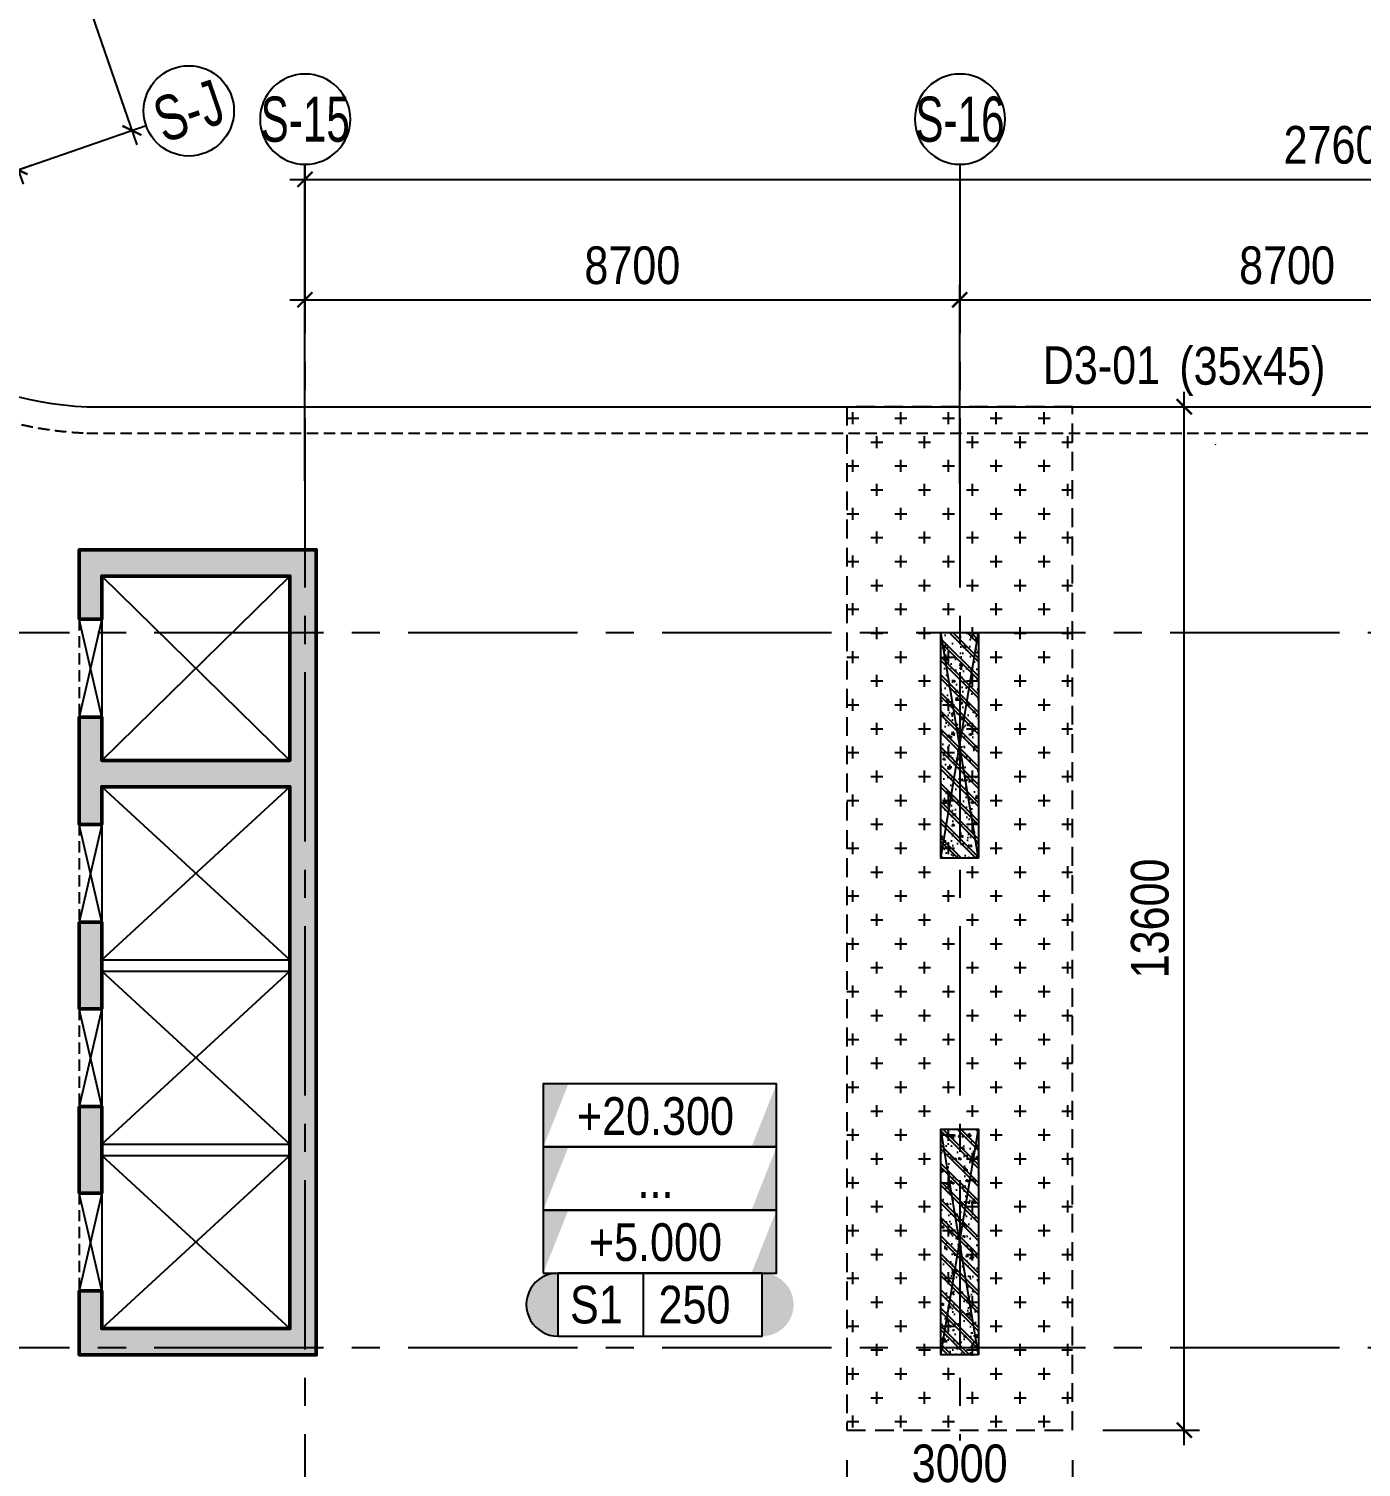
# Model space of a CAD drawing. Header units: millimetres. Extents: x -80883 to 1826631, y -376836 to 309394.
# Drawn here: x 1369016 to 1386722, y -326919 to -307804 of the extents above; entities that cross this region are included whole.
import ezdxf
from ezdxf.enums import TextEntityAlignment as Align

# ---------------------------------------------------------------- set-up
doc = ezdxf.new("R2010")
doc.units = ezdxf.units.MM
doc.header["$LTSCALE"] = 100
doc.header["$PDMODE"] = 32
doc.header["$PDSIZE"] = 2.5
for name, pattern in [('CENTER2', [1.125, 0.75, -0.125, 0.125, -0.125]), ('DASHED', [4.5, 3, -1.5]), ('HIDDEN', [0.375, 0.25, -0.125])]:
    doc.linetypes.add(name, pattern=pattern)
for name, color, linetype in [('0-khuat', 3, 'HIDDEN'), ('A-GLAZ', 135, 'Continuous'), ('ccu11-Khuat', 9, 'DASHED'), ('ccu11-Thay', 7, 'Continuous'), ('ccu12-Chidan', 9, 'Continuous'), ('ccu12-Hatch', 250, 'Continuous'), ('ccu12-Text', 31, 'Continuous'), ('ccu12-Truc', 13, 'CENTER2'), ('KC2-DIM', 251, 'Continuous'), ('KT-Dim', 8, 'Continuous'), ('KT-Hatch', 251, 'Continuous'), ('Xref_ST_MBDV Cot vach 30.7.2022|Xref_ST_MBDV Cot vach 30.7.2022|Xref_ST_MBDV Cot vach 30.7.2022|Xref_ST_MBDV Cot vach 30.7.2022|A-GRID-SYM', 50, 'Continuous'), ('Xref_ST_MBDV Cot vach 30.7.2022|Xref_ST_MBDV Cot vach 30.7.2022|Xref_ST_MBDV Cot vach 30.7.2022|Xref_ST_MBDV Cot vach 30.7.2022|KC-Betong', 6, 'Continuous')]:
    doc.layers.add(name, color=color, linetype=linetype)
for name, color, linetype, lineweight in [('ccu12-Tencaukien', 9, 'Continuous', 15), ('KC-Tencaukien', 9, 'Continuous', 15), ('ST_MBDV Cot vach 220805$0$Xref_ST_MBDV Cot vach 30.7.2022$0$KT-Net cot vach', 6, 'Continuous', 50)]:
    doc.layers.add(name, color=color, linetype=linetype, lineweight=lineweight)
doc.styles.add('Arial Narrow', font='ARIALN.TTF')
doc.styles.add('HBA-Text', font='GOTHIC.TTF')
doc.dimstyles.new('ccu12-200', dxfattribs={"dimscale": 200, "dimtxt": 2.5, "dimasz": 1, "dimexe": 1, "dimexo": 2, "dimgap": 1, "dimtad": 1, "dimdec": 0, "dimrnd": 5, "dimdsep": 46, "dimtxsty": 'Arial Narrow', "dimblk": 'ARCHTICK', "dimcen": -1, "dimdle": 1, "dimclrd": 256, "dimclre": 256, "dimclrt": 3, "dimadec": 0, "dimazin": 2, "dimtfac": 0.1, "dimtdec": 0, "dimtmove": 0, "dimatfit": 1, "dimldrblk": 'ARCHTICK', "dimfxl": 1, "dimtvp": 0.8333333333333334, "dimtolj": 1, "dimtzin": 12, "dimarcsym": 0})

# ---------------------------------------------------------------- blocks, each defined once
blk = doc.blocks.new('_ARCHTICK')
at = {"color": 0, "linetype": 'ByBlock', "const_width": 0.15}
blk.add_lwpolyline([(-0.5, -0.5), (0.5, 0.5)], dxfattribs=at)
blk = doc.blocks.new('*D1000')
at = {"layer": 'Defpoints', "color": 0, "transparency": 16777216}
for p in [(373325.7696821648, -61952.19573245836, 0.0007356123916695267), (377787.2921651835, -66547.80520600891), (375217.9121880565, -67434.87730544893, 0.0007666026713804702)]:
    blk.add_point(p, dxfattribs=at)
at = {"layer": 'KT-Dim', "lineweight": -2, "transparency": 16777216}
for p, q in [((375829.2195774401, -60876.30172406518), (377852.5612514374, -66736.8553220616)), ((373703.8699142704, -61821.65755995034), (376083.5387797469, -61000.08275386399)), ((375596.012420162, -67304.33913294092), (377976.3422812363, -66482.53611975488))]:
    blk.add_line(p, q, dxfattribs=at)
at = {"layer": 'KT-Dim', "lineweight": -2, "transparency": 16777216, "xscale": 200, "yscale": 200, "zscale": 200}
for p, rotation in [((375894.4886636941, -61065.35184011795), 109.0471074728855), ((377787.2921651835, -66547.80520600884), 289.0471074728856)]:
    blk.add_blockref('_ARCHTICK', p, dxfattribs=dict(at, rotation=rotation))
at = {"layer": 'KT-Dim', "color": 3, "transparency": 16777216, "insert": (377271.2502369471, -63657.99785587307), "char_height": 500, "attachment_point": 5, "rotation": 289.04710747288556, "style": 'Arial Narrow'}
blk.add_mtext('\\A1;5800', dxfattribs=at)
blk = doc.blocks.new('GRID-SYM-flat-91')
at = {"layer": 'Xref_ST_MBDV Cot vach 30.7.2022|Xref_ST_MBDV Cot vach 30.7.2022|Xref_ST_MBDV Cot vach 30.7.2022|Xref_ST_MBDV Cot vach 30.7.2022|A-GRID-SYM'}
blk.add_circle((4.8934190270717e-20, 8.188053953086348e-18, 2.739336506401461e-07), 900.0000000000003, dxfattribs=at)
at = {"layer": 'Xref_ST_MBDV Cot vach 30.7.2022|Xref_ST_MBDV Cot vach 30.7.2022|Xref_ST_MBDV Cot vach 30.7.2022|Xref_ST_MBDV Cot vach 30.7.2022|A-GRID-SYM', "style": 'HBA-Text'}
blk.add_attdef('GRID', text='', height=900.0000000000003, rotation=19.04713795291325, dxfattribs=at).set_placement((4.8934190270717e-20, 8.188053953086348e-18, 2.739336506401461e-07), align=Align.MIDDLE_CENTER)
blk = doc.blocks.new('*D976')
at = {"layer": 'Defpoints', "color": 0, "transparency": 16777216}
for p in [(366646.887502437, -37704.25700299309, 0.0008513056641429317), (379299.6929281668, -66025.65167231504), (376730.3129510398, -66912.72377175502, 0.0007666026713804702)]:
    blk.add_point(p, dxfattribs=at)
at = {"layer": 'KT-Dim', "lineweight": -2, "transparency": 16777216}
for p, q in [((369150.3500194299, -36628.35863698309), (379364.9620144208, -66214.70178836773)), ((367024.9877345426, -37573.71883048506), (369404.6692217366, -36752.13966678189)), ((377108.4131831453, -66782.185599247), (379488.7430442196, -65960.38258606098))]:
    blk.add_line(p, q, dxfattribs=at)
at = {"layer": 'KT-Dim', "lineweight": -2, "transparency": 16777216, "xscale": 200, "yscale": 200, "zscale": 200}
for p, rotation in [((369215.6191056838, -36817.40875303585), 109.0471074728855), ((379299.6929281668, -66025.65167231494), 289.0471074728856)]:
    blk.add_blockref('_ARCHTICK', p, dxfattribs=dict(at, rotation=rotation))
at = {"layer": 'KT-Dim', "color": 3, "transparency": 16777216, "insert": (374688.0158394335, -51272.94954548507), "char_height": 500, "attachment_point": 5, "rotation": 289.04710747288556, "style": 'Arial Narrow'}
blk.add_mtext('\\A1;30900', dxfattribs=at)
blk = doc.blocks.new('*D978')
at = {"layer": 'Defpoints', "color": 0, "transparency": 16777216}
for p in [(390299.3874795342, -68274.78057617624), (381599.3874795342, -71082.38548119343, -7.594823728268585e-05), (390299.3874795342, -71117.965626513, -7.594823728268585e-05)]:
    blk.add_point(p, dxfattribs=at)
at = {"layer": 'KT-Dim', "lineweight": -2, "transparency": 16777216}
for p, q in [((381599.3874795342, -70682.38548119343), (381599.3874795342, -68074.78057617624)), ((390299.3874795342, -70717.965626513), (390299.3874795342, -68074.78057617624)), ((381399.3874795342, -68274.78057617624), (390499.3874795342, -68274.78057617624))]:
    blk.add_line(p, q, dxfattribs=at)
at = {"layer": 'KT-Dim', "lineweight": -2, "transparency": 16777216, "xscale": 200, "yscale": 200, "zscale": 200, "rotation": 180}
blk.add_blockref('_ARCHTICK', (381599.3874795342, -68274.78057617624), dxfattribs=at)
at = {"layer": 'KT-Dim', "lineweight": -2, "transparency": 16777216, "xscale": 200, "yscale": 200, "zscale": 200}
blk.add_blockref('_ARCHTICK', (390299.3874795342, -68274.78057617624), dxfattribs=at)
at = {"layer": 'KT-Dim', "color": 3, "transparency": 16777216, "insert": (385949.3874795342, -67819.4940823154), "char_height": 500, "attachment_point": 5, "style": 'Arial Narrow'}
blk.add_mtext('\\A1;8700', dxfattribs=at)
blk = doc.blocks.new('*D979')
at = {"layer": 'Defpoints', "color": 0, "transparency": 16777216}
for p in [(398999.3874795342, -68274.78057617624), (398999.3874795342, -70975.64417300106, -7.594823728268585e-05), (390299.3874795342, -71117.965626513, -7.594823728268585e-05)]:
    blk.add_point(p, dxfattribs=at)
at = {"layer": 'KT-Dim', "lineweight": -2, "transparency": 16777216}
for p, q in [((390299.3874795342, -70717.965626513), (390299.3874795342, -68074.78057617624)), ((398999.3874795342, -70575.64417300106), (398999.3874795342, -68074.78057617624)), ((390099.3874795342, -68274.78057617624), (399199.3874795342, -68274.78057617624))]:
    blk.add_line(p, q, dxfattribs=at)
at = {"layer": 'KT-Dim', "lineweight": -2, "transparency": 16777216, "xscale": 200, "yscale": 200, "zscale": 200, "rotation": 180}
blk.add_blockref('_ARCHTICK', (390299.3874795342, -68274.78057617624), dxfattribs=at)
at = {"layer": 'KT-Dim', "lineweight": -2, "transparency": 16777216, "xscale": 200, "yscale": 200, "zscale": 200}
blk.add_blockref('_ARCHTICK', (398999.3874795342, -68274.78057617624), dxfattribs=at)
at = {"layer": 'KT-Dim', "color": 3, "transparency": 16777216, "insert": (394649.3874795342, -67819.4940823154), "char_height": 500, "attachment_point": 5, "style": 'Arial Narrow'}
blk.add_mtext('\\A1;8700', dxfattribs=at)
blk = doc.blocks.new('*D982')
at = {"layer": 'Defpoints', "color": 0, "transparency": 16777216}
for p in [(409199.3874795342, -66674.78057617624), (381599.3874795342, -70845.41449127195), (409199.3874795342, -70845.41449127195)]:
    blk.add_point(p, dxfattribs=at)
at = {"layer": 'KT-Dim', "lineweight": -2, "transparency": 16777216}
for p, q in [((381599.3874795342, -70445.41449127195), (381599.3874795342, -66474.78057617624)), ((409199.3874795342, -70445.41449127195), (409199.3874795342, -66474.78057617624)), ((381399.3874795342, -66674.78057617624), (409399.3874795342, -66674.78057617624))]:
    blk.add_line(p, q, dxfattribs=at)
at = {"layer": 'KT-Dim', "lineweight": -2, "transparency": 16777216, "xscale": 200, "yscale": 200, "zscale": 200, "rotation": 180}
blk.add_blockref('_ARCHTICK', (381599.3874795342, -66674.78057617624), dxfattribs=at)
at = {"layer": 'KT-Dim', "lineweight": -2, "transparency": 16777216, "xscale": 200, "yscale": 200, "zscale": 200}
blk.add_blockref('_ARCHTICK', (409199.3874795342, -66674.78057617624), dxfattribs=at)
at = {"layer": 'KT-Dim', "color": 3, "transparency": 16777216, "insert": (395399.3874795342, -66219.4940823154), "char_height": 500, "attachment_point": 5, "style": 'Arial Narrow'}
blk.add_mtext('\\A1;27600', dxfattribs=at)
blk = doc.blocks.new('GRID-SYM-flat-73')
at = {"layer": 'Xref_ST_MBDV Cot vach 30.7.2022|Xref_ST_MBDV Cot vach 30.7.2022|Xref_ST_MBDV Cot vach 30.7.2022|Xref_ST_MBDV Cot vach 30.7.2022|A-GRID-SYM'}
blk.add_circle((-7.267935535991315e-20, -1.216128191088018e-17, -4.068591107726854e-07), 900.0000000000003, dxfattribs=at)
at = {"layer": 'Xref_ST_MBDV Cot vach 30.7.2022|Xref_ST_MBDV Cot vach 30.7.2022|Xref_ST_MBDV Cot vach 30.7.2022|Xref_ST_MBDV Cot vach 30.7.2022|A-GRID-SYM', "style": 'HBA-Text'}
blk.add_attdef('GRID', text='', height=900.0000000000003, rotation=359.6302510781834, dxfattribs=at).set_placement((-7.267935535991315e-20, -1.216128191088018e-17, -4.068591107726854e-07), align=Align.MIDDLE_CENTER)
blk = doc.blocks.new('LOI-B2-T1-PN')
at = {"layer": 'KT-Hatch'}
h = blk.add_hatch(dxfattribs=at)
h.set_pattern_fill('BTCT', color=256, scale=30)
h.set_pattern_definition([(49.99999999999999, (106559.8543703833, -42147.03074568097), (215.178054780226, -18.82564049477853), [22.5, -247.5]), (355, (106559.8543703833, -42147.03074568097), (-41.6254000839, 225.6576401100035), [18, -198]), (100.4514, (106577.7858743833, -42148.59954768099), (173.5528145142065, 206.8318626182861), [19.122057, -210.3426336]), (46.18420000000001, (106559.8543703833, -42087.03074568097), (320.1723145876933, -49.65570429870542), [33.75, -371.25]), (96.6356, (106586.5353938832, -42091.16873778094), (280.398811664611, 292.2353612701325), [28.6830864, -315.5139]), (351.1842, (106559.8543703833, -42087.03074568097), (280.3985835400882, 292.2355802775974), [27, -297]), (21, (106589.8543703833, -42102.03074568097), (179.0721156355385, -120.7856671996016), [22.5, -247.5]), (326.0000000000001, (106589.8543703833, -42102.03074568097), (72.99459957647451, 217.5450135140559), [18, -198]), (71.4514, (106604.7770402834, -42112.09622748097), (252.066788574447, 96.75914901298572), [19.122057, -210.3426336]), (37.50000000000001, (106559.8543703833, -42147.03074568097), (3.647956595187201, 99.86815614939344), [0, -195.6, 0, -201, 0, -198.75]), (7.499999999999999, (106559.8543703833, -42147.03074568097), (78.92086123264458, 118.3235135647081), [0, -114.6, 0, -191.1, 0, -75.75]), (327.5, (106492.9543703834, -42147.03074568097), (160.1467308517227, -6.766461520313927), [0, -75, 0, -234, 0, -310.5]), (317.5, (106462.9543703834, -42147.03074568097), (174.9558508027159, 30.03149469969532), [0, -97.5, 0, -155.4, 0, -220.5]), (45, (106559.8543703833, -42147.03074568097), (-79.5495128834866, 79.5495128834866), []), (45, (106612.8873788833, -42147.03074568097), (-79.5495128834866, 79.5495128834866), [])])
h.paths.add_polyline_path([(69636.8044904063, -22526.61616688792), (69936.80449040676, -22526.61616688792), (69936.80449040676, -21376.61616688804), (69636.8044904063, -21376.61616688804)], flags=17)
h.paths.add_polyline_path([(69936.80449040583, -18926.61616688804), (69636.80449040537, -18926.61616688804), (69636.80449040537, -20076.61616688792), (69936.80449040583, -20076.61616688792)], flags=17)
h.paths.add_polyline_path([(69636.8044904049, -17626.6161668881), (69936.8044904049, -17626.61616688792), (69936.8044904049, -17126.61616688786), (72436.80449040863, -17126.61616688699), (72436.80449041096, -24326.61616688705), (69936.80449040723, -24326.61616688786), (69936.80449040723, -23826.61616688798), (69636.80449040723, -23826.61616688804), (69636.8044904077, -24676.61616688804), (72786.80449041142, -24676.61616688699), (72786.8044904077, -13976.61616688693), (69636.80449040397, -13976.61616688804), (69636.80449040397, -14901.61616688716), (69936.80449040397, -14901.61616688705), (69936.80449040397, -14326.6161668881), (72436.8044904077, -14326.61616688705), (72436.80449040863, -16776.61616688705), (69936.8044904049, -16776.61616688792), (69936.80449040444, -16201.61616688705), (69636.80449040397, -16201.61616688722)])
h.paths.add_polyline_path([(66336.80449040723, -24326.6161668892), (63836.80449040723, -24326.61616689002), (63836.8044904049, -17126.61616689002), (66336.8044904049, -17126.6161668892), (66336.8044904049, -17626.6161668881), (66636.8044904049, -17626.61616688798), (66636.8044904049, -16776.61616688909), (63486.8044904049, -16776.61616689019), (63486.80449040723, -24676.61616689013), (66636.8044904077, -24676.61616688909), (66636.80449040723, -23826.61616688792), (66336.80449040723, -23826.61616688804)])
h.paths.add_polyline_path([(66336.8044904063, -22526.61616688786), (66636.80449040676, -22526.61616688786), (66636.80449040676, -21376.61616688798), (66336.8044904063, -21376.61616688798)], flags=17)
h.paths.add_polyline_path([(66336.8044904049, -20076.61616688792), (66636.80449040583, -20076.61616688792), (66636.80449040583, -18926.61616688792), (66336.8044904049, -18926.61616688792)], flags=17)
at = {"ltscale": 0.5}
for points in [[(69936.80449041002, -19426.61616688786), (72436.8044904091, -19426.61616688705)], [(69936.80449040933, -19576.61616688786), (72436.80449040863, -19576.61616688699)], [(69936.80449041072, -21876.61616688786), (72436.80449041002, -21876.61616688705)], [(69936.80449041002, -22026.61616688786), (72436.80449040956, -22026.61616688699)]]:
    blk.add_lwpolyline(points, dxfattribs=at)
at = {"layer": 'ccu11-Khuat', "color": 6, "ltscale": 0.5}
for points in [[(69636.80449040444, -14901.61616688524), (69636.80449040444, -16201.61616688519)], [(69636.8044904077, -17626.61616688606), (69636.8044904077, -18926.616166886)], [(69636.8044904077, -20076.61616688606), (69636.8044904077, -21376.616166886)], [(69636.8044904077, -22526.6161668878), (69636.8044904077, -23826.61616688775)]]:
    blk.add_lwpolyline(points, dxfattribs=at)
at = {"layer": 'ccu11-Thay', "color": 6, "ltscale": 0.5}
for points in [[(69936.80449040444, -14901.61616688536), (69936.80449040444, -16201.61616688519)], [(69936.8044904077, -17626.61616688618), (69936.8044904077, -18926.616166886)], [(69936.8044904077, -20076.61616688618), (69936.8044904077, -21376.616166886)], [(69936.8044904077, -22526.61616688792), (69936.8044904077, -23826.61616688775)]]:
    blk.add_lwpolyline(points, dxfattribs=at)
at = {"layer": 'KC2-DIM', "color": 252, "ltscale": 0.5}
for points in [[(69936.80449040397, -14326.6161668881), (72436.80449040863, -16776.61616688705)], [(69936.8044904049, -16776.61616688792), (72436.8044904077, -14326.61616688705)], [(69936.8044904049, -17126.61616688786), (72436.8044904091, -19426.61616688705)], [(69936.80449041002, -19426.61616688786), (72436.80449040863, -17126.61616688699)], [(69936.8044904049, -19576.61616688786), (72436.8044904091, -21876.61616688705)], [(69936.80449041002, -21876.61616688786), (72436.80449040863, -19576.61616688699)], [(69936.80449040583, -22026.61616688786), (72436.80449041002, -24326.61616688705)], [(69936.80449041096, -24326.61616688786), (72436.80449040956, -22026.61616688699)]]:
    blk.add_lwpolyline(points, dxfattribs=at)
at = {"layer": 'KC2-DIM', "ltscale": 0.5}
for points in [[(69936.80449040444, -14901.61616688536), (69636.80449040444, -16201.61616688519)], [(69936.80449040444, -16201.61616688519), (69636.80449040444, -14901.61616688524)], [(69936.8044904077, -17626.61616688618), (69636.8044904077, -18926.616166886)], [(69936.8044904077, -18926.616166886), (69636.8044904077, -17626.61616688606)], [(69936.8044904077, -20076.61616688618), (69636.8044904077, -21376.616166886)], [(69936.8044904077, -21376.616166886), (69636.8044904077, -20076.61616688606)], [(69936.8044904077, -22526.61616688792), (69636.8044904077, -23826.61616688775)], [(69936.8044904077, -23826.61616688775), (69636.8044904077, -22526.6161668878)]]:
    blk.add_lwpolyline(points, dxfattribs=at)
at = {"layer": 'ST_MBDV Cot vach 220805$0$Xref_ST_MBDV Cot vach 30.7.2022$0$KT-Net cot vach'}
for points in [[(69636.80449040397, -14901.61616688716), (69636.80449040397, -13976.61616688804), (72786.8044904077, -13976.61616688693), (72786.80449041142, -24676.61616688699), (69636.8044904077, -24676.61616688804), (69636.80449040723, -23826.61616688804), (69936.80449040723, -23826.61616688798), (69936.80449040723, -24326.61616688786), (72436.80449041096, -24326.61616688705), (72436.80449040863, -17126.61616688699), (69936.8044904049, -17126.61616688786), (69936.8044904049, -17626.61616688792), (69636.8044904049, -17626.6161668881), (69636.80449040397, -16201.61616688722), (69936.80449040444, -16201.61616688705), (69936.8044904049, -16776.61616688792), (72436.80449040863, -16776.61616688705), (72436.8044904077, -14326.61616688705), (69936.80449040397, -14326.6161668881), (69936.80449040397, -14901.61616688705)], [(69636.80449040537, -18926.61616688804), (69936.80449040583, -18926.61616688804), (69936.80449040583, -20076.61616688792), (69636.80449040537, -20076.61616688792)], [(69636.8044904063, -21376.61616688804), (69936.80449040676, -21376.61616688804), (69936.80449040676, -22526.61616688792), (69636.8044904063, -22526.61616688792)]]:
    blk.add_lwpolyline(points, close=True, dxfattribs=at)
blk = doc.blocks.new('*U340')
h = blk.add_hatch()
h.set_pattern_fill('VATLIEU04', color=250, scale=40, style=0, pattern_type=2)
h.set_pattern_definition([(49.99999999999999, (-449.9999999999709, 3049.999999999995), (286.9040730403014, -25.10085399303804), [30, -330]), (355, (-449.9999999999709, 3049.999999999995), (-55.50053344520001, 300.8768534800047), [24, -264]), (100.4514, (-426.0913279999709, 3047.908263999995), (231.4037526856086, 275.7758168243814), [25.496076, -280.4568448]), (46.18420000000001, (-449.9999999999709, 3129.999999999995), (426.8964194502578, -66.20760573160723), [45, -495]), (96.6356, (-414.4253019999708, 3124.482677199995), (373.8650822194813, 389.6471483601767), [38.2441152, -420.6852]), (351.1842, (-449.9999999999709, 3129.999999999995), (373.8647780534509, 389.6474403701299), [36, -396]), (21, (-409.9999999999709, 3109.999999999995), (238.7628208473847, -161.0475562661355), [30, -330]), (326.0000000000001, (-409.9999999999709, 3109.999999999995), (97.32613276863269, 290.0600180187412), [24, -264]), (71.4514, (-390.1031067999709, 3096.579357599995), (336.089051432596, 129.012198683981), [25.496076, -280.4568448]), (37.50000000000001, (-449.9999999999709, 3049.999999999995), (4.863942126916267, 133.1575415325246), [0, -260.8, 0, -268, 0, -265]), (7.499999999999999, (-449.9999999999709, 3049.999999999995), (105.2278149768594, 157.7646847529441), [0, -152.8, 0, -254.8, 0, -101]), (327.5, (-539.1999999999709, 3049.999999999995), (213.5289744689636, -9.021948693751902), [0, -100, 0, -312, 0, -414]), (317.5, (-579.1999999999709, 3049.999999999995), (233.2744677369545, 40.04199293292709), [0, -130, 0, -207.2, 0, -294]), (45, (-449.9999999999709, 3049.999999999995), (-120.2081528017131, 120.2081528017131), []), (45, (-449.9999999999709, 3098.999999999995), (-120.2081528017131, 120.2081528017131), [])])
h.paths.add_polyline_path([(-475, -474.9999999999998), (25, -475.0000000000047), (25.0000000000291, 2524.999999999995), (-474.9999999999709, 2525)])
at = {"color": 6, "ltscale": 0.25}
blk.add_lwpolyline([(-475, -474.9999999999998), (25, -475.0000000000047), (25.0000000000291, 2524.999999999995), (-474.9999999999709, 2525)], close=True, dxfattribs=at)
at = {"layer": 'Defpoints', "linetype": 'ByBlock', "ltscale": 30}
for p, q in [((25, -475.0000000000047), (-474.9999999999709, 2525)), ((-475, -474.9999999999998), (25.0000000000291, 2524.999999999995))]:
    blk.add_line(p, q, dxfattribs=at)
blk = doc.blocks.new('MBDVCOTVACH-T2-T6-PN')
at = {"layer": 'Xref_ST_MBDV Cot vach 30.7.2022|Xref_ST_MBDV Cot vach 30.7.2022|Xref_ST_MBDV Cot vach 30.7.2022|Xref_ST_MBDV Cot vach 30.7.2022|KC-Betong', "linetype": 'ByBlock', "xscale": -1, "rotation": 359.9999999999985}
for p in [(81111.80448012985, -17601.61616640817, -7.594824095558117e-05), (81111.80448012985, -24201.61616640817, -7.594824095558117e-05)]:
    blk.add_blockref('*U340', p, dxfattribs=at)
blk = doc.blocks.new('*U690')
at = {"layer": 'ccu12-Tencaukien', "color": 8, "ltscale": 10000}
blk.add_line((360.6565736538532, -155.3215232637356), (354.4065714950475, -155.3215232637356), dxfattribs=at)
at = {"layer": 'ccu12-Text', "color": 2, "style": 'Arial Narrow', "width": 0.8}
blk.add_attdef('SH', text='', height=300, dxfattribs=at).set_placement((275.6048113084853, 5.864471777974813), align=Align.BOTTOM_RIGHT)
at = {"layer": 'ccu12-Text', "color": 31, "style": 'Arial Narrow', "width": 0.8}
for tag, p in [('(', (507.5315725744504, -75.41116959831947)), ('KT', (632.605666770517, -75.41116959831947)), (')', (962.8971199221714, -75.41116959831947))]:
    blk.add_attdef(tag, text='', height=250, dxfattribs=at).set_placement(p, align=Align.BOTTOM_LEFT)
blk = doc.blocks.new('ccu11-cmb-flat-8')
at = {"layer": 'ccu12-Chidan', "color": 7}
blk.add_lwpolyline([(0, 0), (1549.76089105694, 0), (1549.76089105694, 418.967561994592), (0, 418.967561994592)], close=True, dxfattribs=at)
at = {"layer": 'ccu12-Chidan'}
for points in [[(0, 0), (166.3698098819586, 418.967561994592), (0, 418.967561994592)], [(1549.76089105694, 418.967561994592), (1383.391081174981, 0), (1549.76089105694, 0)]]:
    blk.add_solid(points, dxfattribs=at)
at = {"layer": 'ccu12-Chidan', "color": 31, "style": 'Arial Narrow', "width": 0.8}
blk.add_attdef('+100.00', text='', height=250, dxfattribs=at).set_placement((745.1558620325814, 205.5562299680314), align=Align.MIDDLE_CENTER)
blk = doc.blocks.new('ccu11-chieudaysan-flat-2')
at = {"layer": 'ccu12-Chidan'}
for points in [[(-568.9677828538697, -2.619344741106033e-10), (-568.9677828538697, 418.9675619945338, 1)], [(787.9355657075066, 418.9675619945338), (787.9355657075066, -2.619344741106033e-10, 1)]]:
    blk.add_hatch(color=8, dxfattribs=at).paths.add_polyline_path(points)
at = {"layer": 'ccu12-Chidan', "color": 7}
blk.add_line((0, 0), (0, 418.9675619945629), dxfattribs=at)
blk.add_lwpolyline([(-568.9677828541026, 0), (787.9355657075066, 0), (787.9355657075066, 418.9675619945629), (-568.9677828541026, 418.9675619945629)], close=True, dxfattribs=at)
blk.add_arc((-568.9677828541026, 209.4837809972232), 209.4837809973396, 90, 270.0000604044855, dxfattribs=at)
at = {"layer": 'ccu12-Chidan', "color": 31, "style": 'Arial Narrow', "width": 0.7}
for tag, p in [('S00', (-488.0154019014444, 209.4837809972232)), ('200', (99.99999999976717, 209.4837809972232))]:
    blk.add_attdef(tag, text='', height=250, dxfattribs=at).set_placement(p, align=Align.MIDDLE_LEFT)
blk = doc.blocks.new('MBKC-T3-PN')
at = {"layer": 'ccu11-Khuat', "ltscale": 0.5, "elevation": -0.0003901197252574179}
blk.add_lwpolyline([(31224.41949791997, 10401.15608117677, -0.1203839840985264), (42572.85465626395, 11719.39024886949), (58379.85115727969, 7611.132730447047, -0.2258253160871416), (60186.44089432061, 5977.409135053749), (65551.80771612958, -9531.095751609828, 0.2919429440186994), (69736.50495830015, -12426.6161779894), (99368.00793614518, -12426.6161779894, -0.2609853684017961), (101894.5837610736, -14307.26193159987), (105248.9736585456, -29866.61846812873, -0.450430548376512), (100589.6931814908, -35326.6158653514), (55455.61416863091, -35326.6158653514, -0.3270381078692864), (50922.90468503162, -31997.94642836676), (46413.0024276413, -18965.37748569861, 0.4276044270060953), (30445.87231722521, -12504.80555859185), (12824.43251889106, -18584.35473983688, -0.1315578741241553), (10225.70651983377, -18473.84767023224), (9061.065310114762, -18020.38528109412, -0.1846755877232493), (7455.469289202709, -16623.04162249499), (2976.957835427951, -9107.263866643538, -0.02202630655650502), (-406.9169527727645, -3413.25466246967, -0.3992423458823245), (1800.966408062493, 257.1217708188342)], format="xyb", close=True, dxfattribs=at)
at = {"layer": 'ccu11-Thay', "elevation": -0.0003901197252574179}
blk.add_lwpolyline([(31106.50862324028, 10730.72166345781, -0.1205795836710196), (42638.87427653908, 12063.859528495), (58473.93031160696, 7948.309303218033, -0.2272385897093211), (60513.964432284, 6101.209794561379), (65878.81921774126, -9405.815059417277, 0.2908633368540378), (69743.13952882006, -12076.6161779894), (99390.07919017388, -12076.6161779894, -0.2655275921417467), (102229.2245215473, -14198.71881677723), (105593.7353260962, -29805.02123810095, -0.4513714951595503), (100592.7770390881, -35676.6158653514), (55455.39553553029, -35676.6158653514, -0.3267809868965265), (50590.57907296135, -32107.86789232772), (46084.8424524439, -19087.33667168533, 0.427810969143063), (30575.2745344413, -12830.40558466513), (12920.16765186726, -18921.57020124164, -0.1330764012900887), (10109.49357222929, -18804.19336872117), (8937.306803341722, -18347.79305564612, -0.183720991931343), (7150.621857264778, -16795.18900673359), (2680.126648878446, -9292.86400619999, -0.02215701127767281), (-737.5723420327995, -3537.213185448665, -0.4024491153328594), (1696.95094252727, 591.477936539799), (31106.50862324028, 10730.72166345781)], format="xyb", dxfattribs=at)
blk = doc.blocks.new('MBKC-N-T3')
at = {"layer": 'ccu12-Hatch', "ltscale": 0.5}
h = blk.add_hatch(dxfattribs=at)
h.set_pattern_fill('CROSS', color=256, scale=50)
h.set_pattern_definition([(0, (-894364.7616369408, 300749.4537652719), (317.5, 317.5), [158.75, -476.25]), (90, (-894285.3866369408, 300670.0787652719), (-317.5, 317.5), [158.75, -476.25])])
h.paths.add_polyline_path([(79836.8046443204, -25676.61666191678), (82836.8046443204, -25676.61666191678), (82836.8046443204, -12076.61538209155), (79836.8046443204, -12076.61538209155)])
at = {"layer": '0-khuat', "ltscale": 10}
blk.add_lwpolyline([(82836.8046443204, -25676.61666191678), (82836.8046443204, -12076.61538209155), (79836.8046443204, -12076.61538209155), (79836.8046443204, -25676.61666191678)], close=True, dxfattribs=at)
blk = doc.blocks.new('*D1164')
at = {"layer": 'Defpoints', "color": 0, "ltscale": 0.5, "transparency": 16777216}
for p in [(1382886.008822391, -312826.0699432614), (1384370.603246879, -312826.0699432614), (1382886.008822391, -326426.0704271888)]:
    blk.add_point(p, dxfattribs=at)
at = {"layer": 'KC2-DIM', "lineweight": -2, "ltscale": 0.5, "transparency": 16777216}
for p, q in [((1384370.603246879, -326626.0704271888), (1384370.603246879, -312626.0699432614)), ((1383286.008822391, -312826.0699432614), (1384570.603246879, -312826.0699432614)), ((1383286.008822391, -326426.0704271888), (1384570.603246879, -326426.0704271888))]:
    blk.add_line(p, q, dxfattribs=at)
at = {"layer": 'KC2-DIM', "lineweight": -2, "ltscale": 0.5, "transparency": 16777216, "xscale": 200, "yscale": 200, "zscale": 200}
for p, rotation in [((1384370.603246879, -312826.0699432614), 90), ((1384370.603246879, -326426.0704271888), 270)]:
    blk.add_blockref('_ARCHTICK', p, dxfattribs=dict(at, rotation=rotation))
at = {"layer": 'KC2-DIM', "color": 3, "ltscale": 0.5, "transparency": 16777216, "insert": (1383915.316753018, -319626.0701852254), "char_height": 500, "attachment_point": 5, "rotation": 90, "style": 'Arial Narrow', "bg_fill": 3, "box_fill_scale": 1.1, "bg_fill_color": 256, "bg_fill_true_color": 13158600, "bg_fill_transparency": 0}
blk.add_mtext('\\A1;13600', dxfattribs=at)
blk = doc.blocks.new('*D1165')
at = {"layer": 'Defpoints', "color": 0, "ltscale": 0.5, "transparency": 16777216}
for p in [(1379886.008822391, -326426.0704271886), (1382886.008822391, -326426.0704271886), (1379886.008822391, -327326.0703772291)]:
    blk.add_point(p, dxfattribs=at)
at = {"layer": 'KC2-DIM', "lineweight": -2, "ltscale": 0.5, "transparency": 16777216}
for p, q in [((1379886.008822391, -326826.0704271886), (1379886.008822391, -327526.0703772291)), ((1382886.008822391, -326826.0704271886), (1382886.008822391, -327526.0703772291)), ((1383086.008822391, -327326.0703772291), (1379686.008822391, -327326.0703772291))]:
    blk.add_line(p, q, dxfattribs=at)
at = {"layer": 'KC2-DIM', "lineweight": -2, "ltscale": 0.5, "transparency": 16777216, "xscale": 200, "yscale": 200, "zscale": 200, "rotation": 180}
blk.add_blockref('_ARCHTICK', (1379886.008822391, -327326.0703772291), dxfattribs=at)
at = {"layer": 'KC2-DIM', "lineweight": -2, "ltscale": 0.5, "transparency": 16777216, "xscale": 200, "yscale": 200, "zscale": 200}
blk.add_blockref('_ARCHTICK', (1382886.008822391, -327326.0703772291), dxfattribs=at)
at = {"layer": 'KC2-DIM', "color": 3, "ltscale": 0.5, "transparency": 16777216, "insert": (1381386.008822391, -326870.7838833683), "char_height": 500, "attachment_point": 5, "style": 'Arial Narrow', "bg_fill": 3, "box_fill_scale": 1.1, "bg_fill_color": 256, "bg_fill_true_color": 13158600, "bg_fill_transparency": 0}
blk.add_mtext('\\A1;3000', dxfattribs=at)
blk = doc.blocks.new('Grid-ST-flat-3')
at = {"layer": 'ccu12-Truc', "ltscale": 30}
for p, q in [((381599.3874795342, -66474.78057617624), (381599.3874795342, -104409.5824195731)), ((390299.3874795342, -66474.78057617624), (390299.3874795342, -104409.5824195731)), ((366096.2468389632, -72696.27186137123), (425824.0468604062, -72696.27186137007)), ((366096.2468389795, -82196.27186137065), (425824.0468603974, -82196.27186136972))]:
    blk.add_line(p, q, dxfattribs=at)
at = {"layer": 'KT-Dim'}
ref = blk.add_blockref('GRID-SYM-flat-91', (380055.8931257669, -65764.57455507165, -0.0008513056641429317), dxfattribs=dict(at, xscale=0.6666666666666666, yscale=0.6666666666666666, zscale=0.6666666666666666))
ref.add_attrib('GRID', 'S-J', dxfattribs={"layer": 'Xref_ST_MBDV Cot vach 30.7.2022|Xref_ST_MBDV Cot vach 30.7.2022|Xref_ST_MBDV Cot vach 30.7.2022|Xref_ST_MBDV Cot vach 30.7.2022|A-GRID-SYM', "height": 600, "rotation": 19, "style": 'HBA-Text', "width": 0.75}).set_placement((380055.8931257669, -65764.57455507165, -0.0008514146880924806), align=Align.MIDDLE_CENTER)
ref = blk.add_blockref('GRID-SYM-flat-73', (381602.7929266859, -65874.79024047928, 2.712394071846536e-07), dxfattribs=dict(at, xscale=-0.6666666666666665, yscale=0.6666666666666665, zscale=0.6666666666666665, rotation=179.6748020054017))
ref.add_attrib('GRID', 'S-15', dxfattribs={"layer": 'Xref_ST_MBDV Cot vach 30.7.2022|Xref_ST_MBDV Cot vach 30.7.2022|Xref_ST_MBDV Cot vach 30.7.2022|Xref_ST_MBDV Cot vach 30.7.2022|A-GRID-SYM', "height": 600, "style": 'HBA-Text', "width": 0.7}).set_placement((381602.7929266859, -65874.79024047928, -7.594823728268585e-05), align=Align.MIDDLE_CENTER)
ref = blk.add_blockref('GRID-SYM-flat-73', (390302.7929266859, -65874.79024047928, 2.712394071846536e-07), dxfattribs=dict(at, xscale=-0.6666666666666665, yscale=0.6666666666666665, zscale=0.6666666666666665, rotation=179.6748020054017))
ref.add_attrib('GRID', 'S-16', dxfattribs={"layer": 'Xref_ST_MBDV Cot vach 30.7.2022|Xref_ST_MBDV Cot vach 30.7.2022|Xref_ST_MBDV Cot vach 30.7.2022|Xref_ST_MBDV Cot vach 30.7.2022|A-GRID-SYM', "height": 600, "style": 'HBA-Text', "width": 0.7}).set_placement((390302.7929266859, -65874.79024047928, -7.594823728268585e-05), align=Align.MIDDLE_CENTER)
for base, p1, p2, picture, middle in [((379299.6929281668, -66025.65167231504, -0.0008513056641429317), (366646.887502437, -37704.25700299307), (376730.3129510398, -66912.723771755, -8.470299276246152e-05), '*D976', (374688.0158394335, -51272.94954548507, -0.0008513056641429317)), ((377787.2921651835, -66547.80520600891, -0.0007356123916695267), (373325.7696821648, -61952.19573245837), (375217.9121880564, -67434.87730544893, 3.099027971094348e-05), '*D1000', (377271.2502369471, -63657.99785587307, -0.0007356123916695267))]:
    dim = blk.add_linear_dim(base=base, p1=p1, p2=p2, angle=109.0471074728856, dimstyle='ccu12-200', dxfattribs=at)
    dim.commit()
    dim.dimension.update_dxf_attribs({"geometry": picture, "text_midpoint": middle})
for base, p1, p2, picture, middle in [((409199.3874795342, -66674.78057617624), (381599.3874795342, -70845.41449127195), (409199.3874795342, -70845.41449127195), '*D982', (395399.3874795342, -66219.4940823154)), ((390299.3874795342, -68274.78057617624, 7.594823728268585e-05), (381599.3874795342, -71082.38548119343), (390299.3874795342, -71117.965626513), '*D978', (385949.3874795342, -67819.4940823154, 7.594823728268585e-05)), ((398999.3874795342, -68274.78057617624, 7.594823728268585e-05), (390299.3874795342, -71117.965626513), (398999.3874795342, -70975.64417300106), '*D979', (394649.3874795342, -67819.4940823154, 7.594823728268585e-05))]:
    dim = blk.add_linear_dim(base=base, p1=p1, p2=p2, dimstyle='ccu12-200', dxfattribs=at)
    dim.commit()
    dim.dimension.update_dxf_attribs({"geometry": picture, "text_midpoint": middle})

msp = doc.modelspace()

# ---------------------------------------------------------------- linework, layer by layer
at = {"layer": 'A-GLAZ'}
msp.add_lwpolyline([(1331155.712801311, -290018.7321018141, -0.1205795836710196), (1342688.078454609, -288685.5942367769), (1358523.134489677, -292801.1444620539, -0.2272385897093211), (1360563.168610354, -294648.2439707106), (1365928.023395812, -310155.2688246892, 0.2908633368540378), (1369792.34370689, -312826.0699432613), (1399439.283368244, -312826.0699432613, -0.2655275921417467), (1402278.428699618, -314948.1725820492), (1405642.939504167, -330554.4750033729, -0.4513714951595503), (1400641.981217158, -336426.0696306233), (1355504.599713601, -336426.0696306233, -0.3267809868965265), (1350639.783251032, -332857.3216575996), (1346134.046630514, -319836.7904369573, 0.427810969143063), (1330624.478712512, -313579.8593499371), (1312969.371829938, -319671.0239665136, -0.1330764012900887), (1310158.6977503, -319553.6471339931), (1308986.510981412, -319097.2468209181, -0.183720991931343), (1307199.826035335, -317544.6427720055), (1302729.330826949, -310042.3177714719, -0.02215701127767281), (1299311.631836038, -304286.6669507206, -0.4024491153328594), (1301746.155120598, -300157.9758287321), (1331155.712801311, -290018.7321018141)], format="xyb", dxfattribs=at)

# ---------------------------------------------------------------- block references
for name, p in [('Grid-ST-flat-3', (991086.621342859, -243129.7985158589)), ('MBKC-N-T3', (1300049.20417807, -300749.4537652719)), ('LOI-B2-T1-PN', (1300049.20417807, -300749.4537652719))]:
    msp.add_blockref(name, p)
at = {"layer": 'ccu12-Tencaukien', "extrusion": (4.388134669035146e-07, -9.799241008827418e-07, 0.9999999999994236)}
ref = msp.add_blockref('*U690', (1384278.162590097, -312839.2320204584, -0.2668735557865618), dxfattribs=dict(at, xscale=1.815893337873055, yscale=1.815893337873055, zscale=1.815893337873055, rotation=339.536933714468))
ref.add_attrib('KT', '(35x45)', dxfattribs={"color": 31, "extrusion": (4.388134669035146e-07, -9.799241008827418e-07, 0.9999999999994236), "height": 499.9999999999999, "style": 'Arial Narrow'}).set_placement((1384304.041402355, -312682.8157933512, 0.9134795434559988), align=Align.BOTTOM_LEFT)
ref.add_attrib('SH', 'D3-01', dxfattribs={"color": 2, "extrusion": (4.388134669035146e-07, -9.799241008827418e-07, 0.9999999999994236), "height": 499.9999999999999, "style": 'Arial Narrow'}).set_placement((1384049.111870476, -312673.9393530607, 0.9137361180354153), align=Align.BOTTOM_RIGHT)
at = {"layer": 'KC-Tencaukien'}
ref = msp.add_blockref('ccu11-cmb-flat-8', (1375853.204715182, -322663.0419740091, 0.1248620287525024), dxfattribs=dict(at, xscale=1.999999999999999, yscale=1.999999999999999, zscale=1.999999999999999))
ref.add_attrib('+100.00', '+20.300', dxfattribs={"layer": 'ccu12-Chidan', "color": 31, "height": 499.9999999999998, "style": 'Arial Narrow'}).set_placement((1377343.516439247, -322251.9295140732, 0.1248620287348969), align=Align.MIDDLE_CENTER)
ref = msp.add_blockref('ccu11-cmb-flat-8', (1375853.204715182, -323500.9770979983, 0.1248620287525024), dxfattribs=dict(at, xscale=1.999999999999999, yscale=1.999999999999999, zscale=1.999999999999999))
ref.add_attrib('+100.00', '...', dxfattribs={"layer": 'ccu12-Chidan', "color": 31, "height": 499.9999999999998, "style": 'Arial Narrow'}).set_placement((1377343.516439247, -323089.8646380624, 0.1248620287348969), align=Align.MIDDLE_CENTER)
ref = msp.add_blockref('ccu11-cmb-flat-8', (1375853.204715182, -324338.9122219875, 0.1248620287525024), dxfattribs=dict(at, xscale=1.999999999999999, yscale=1.999999999999999, zscale=1.999999999999999))
ref.add_attrib('+100.00', '+5.000', dxfattribs={"layer": 'ccu12-Chidan', "color": 31, "height": 499.9999999999998, "style": 'Arial Narrow'}).set_placement((1377343.516439247, -323927.7997620516, 0.1248620287348969), align=Align.MIDDLE_CENTER)
ref = msp.add_blockref('ccu11-chieudaysan-flat-2', (1377183.997826714, -325176.8473480714, 0.1248620287525024), dxfattribs=dict(at, xscale=1.999999999999999, yscale=1.999999999999999, zscale=1.999999999999999))
ref.add_attrib('S00', 'S1', dxfattribs={"layer": 'ccu12-Chidan', "color": 31, "height": 499.9999999999998, "style": 'Arial Narrow'}).set_placement((1376207.967022911, -324757.879786077, 0.1248620287351491), align=Align.MIDDLE_LEFT)
ref.add_attrib('200', '250', dxfattribs={"layer": 'ccu12-Chidan', "color": 31, "height": 499.9999999999998, "style": 'Arial Narrow'}).set_placement((1377383.997826713, -324757.879786077, 0.1248620287348879), align=Align.MIDDLE_LEFT)
at = {"layer": 'KC2-DIM', "ltscale": 0.5}
msp.add_blockref('MBKC-T3-PN', (1300049.20417807, -300749.4537652719), dxfattribs=at)
at = {"layer": 'KC2-DIM'}
msp.add_blockref('MBDVCOTVACH-T2-T6-PN', (1300049.20417807, -300749.4537652719), dxfattribs=at)

# ---------------------------------------------------------------- next in the draw order: dimensions: what is measured, and where the dimension line sits
at = {"layer": 'KC2-DIM', "ltscale": 0.5}
dim = msp.add_linear_dim(base=(1384370.603246879, -312826.0699432614), p1=(1382886.008822391, -326426.0704271886), p2=(1382886.008822391, -312826.0699432613), angle=90, dimstyle='ccu12-200', override={"dimfxl": 150, "dimtfill": 1}, dxfattribs=at)
dim.commit()
dim.dimension.update_dxf_attribs({"geometry": '*D1164', "text_midpoint": (1383915.316753018, -319626.0701852254)})

# ---------------------------------------------------------------- next in the draw order: dimensions: what is measured, and where the dimension line sits
dim = msp.add_linear_dim(base=(1379886.008822391, -327326.0703772291), p1=(1382886.008822391, -326426.0704271886), p2=(1379886.008822391, -326426.0704271886), dimstyle='ccu12-200', override={"dimfxl": 150, "dimtfill": 1}, dxfattribs=at)
dim.commit()
dim.dimension.update_dxf_attribs({"geometry": '*D1165', "text_midpoint": (1381386.008822391, -326870.7838833683)})

doc.saveas('drawing.dxf')
